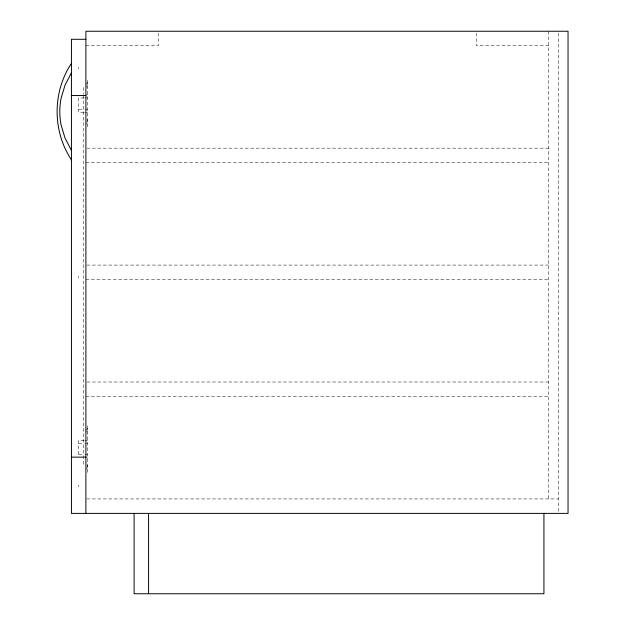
<?xml version="1.0" encoding="UTF-8"?>
<svg xmlns="http://www.w3.org/2000/svg" width="625" height="625" viewBox="0 0 625 625"><rect width="100%" height="100%" fill="white"/><g stroke="black" fill="none" stroke-linecap="round" stroke-linejoin="round"><path stroke-width="0.47" stroke-dasharray="3.12 2.34" d="M85.891 45.711L158.211 45.711L158.211 31.25M548.75 45.711L476.43 45.711L476.43 33.18M87.5 82.68L87.102 82.68L87.102 87.5L87.5 87.5M85.891 83.883L87.102 83.883M85.891 86.297L87.102 86.297M86.695 94.734L87.5 94.734M84.016 97.945L78.664 97.945L78.664 112.414L84.086 112.414M84.852 97.945L87.5 97.945M78.664 109.195L84.016 109.195M84.852 109.195L87.5 109.195M84.852 112.414L87.5 112.414M87.5 119.641L87.102 119.641L87.102 124.461L87.5 124.461M85.891 123.258L87.102 123.258M86.867 148.172L548.75 148.172M85.891 162.633L548.75 162.633M86.867 265.086L548.75 265.086M85.891 279.555L548.75 279.555M86.867 382.008L548.75 382.008M85.891 396.477L548.75 396.477M87.5 428.211L87.102 428.211L87.102 433.039L87.5 433.039M85.891 429.422L87.102 429.422M85.891 431.828L87.102 431.828M84.086 440.266L78.664 440.266L78.664 456.336M84.852 440.266L87.5 440.266M78.664 443.484L84.016 443.484M84.852 443.484L87.5 443.484M78.664 454.734L84.016 454.734M84.852 454.734L87.5 454.734M86.695 457.945L87.5 457.945M87.5 465.18L87.102 465.18L87.102 470L87.5 470M85.891 468.797L87.102 468.797M86.867 498.93L558.391 498.93M558.391 33.203L558.391 512.43M548.75 31.25L548.75 498.93M87.5 80.266L87.5 126.875M87.5 425.805L87.5 472.414M83.484 87.5L83.484 94.328M83.484 95.305L83.484 465.18M78.664 67.414L78.664 69.016M78.664 276.336L78.664 277.945M78.664 485.266L78.664 486.875"/><path stroke-width="0.94" d="M71.43 63.391C52.359 91.922 52.359 131.289 71.43 159.82M71.43 72.844L65.031 85.125L61.117 98.172A69.188 69.188 0 0 0 61.117 125.039L65.031 138.086L71.43 150.375M85.891 39.289L71.43 39.289L71.43 513.391L568.039 513.391L568.039 31.25L85.891 31.25L85.891 513.391M71.43 95.539L85.891 95.539M71.43 457.141L85.891 457.141M543.93 513.391L543.93 593.75L134.109 593.75L134.109 513.391M148.57 513.391L148.57 593.75"/></g></svg>
